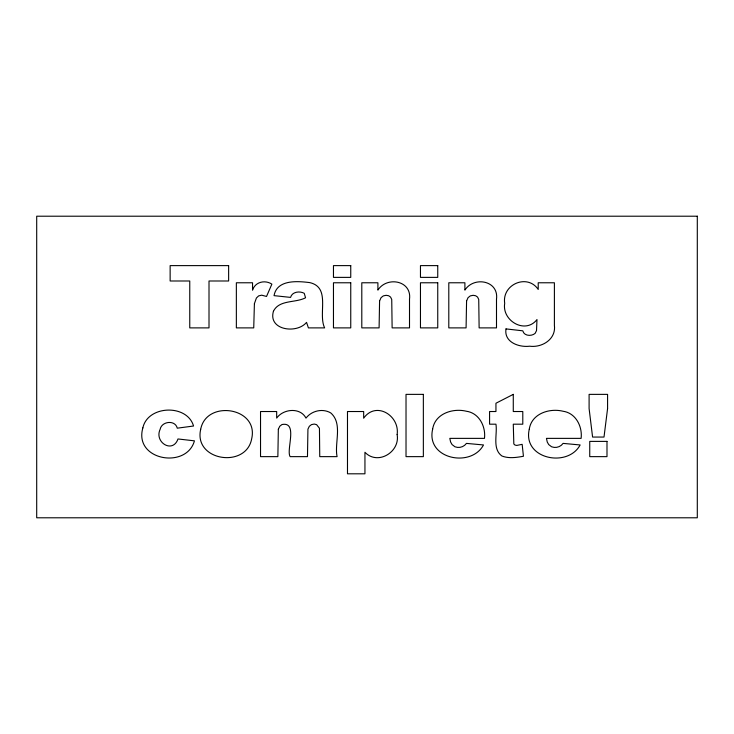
<?xml version="1.0" encoding="UTF-8"?>
<svg xmlns="http://www.w3.org/2000/svg" width="734" height="734" viewBox="0 0 734 734"><rect width="100%" height="100%" fill="white"/><g stroke="black" fill="none" stroke-linecap="round" stroke-linejoin="round"><path stroke-width="1.1" d="M506.01 328.905C503.781 342.172 518.938 347.549 529.673 346.2C542.132 347.861 556.179 339.181 554.399 325.382L554.399 282.773L538.215 282.773L538.215 289.444C527.379 273.314 501.762 284.434 504.698 303.335C501.762 320.776 525.296 334.621 536.985 319.565L536.517 330.63L535.132 333.364C531.609 336.502 524.012 336.144 522.791 330.823L506.01 328.905M397.14 434.556C400.287 452.061 377.606 465.705 364.945 452.263L364.945 473.806L347.485 473.806L347.485 411.526L363.669 411.526L363.669 418.197C376.074 400.709 399.883 415.719 397.14 434.556M254.404 303.656L253.735 327.887L236.357 327.887L236.357 282.773L252.542 282.773L252.542 290.169C255.102 281.865 265.02 279.617 271.874 284.131L266.525 296.453L261.68 295.178L258.662 295.885L256.414 297.986L254.404 303.656M432.656 429.133C425.592 458.97 471.035 468.219 483.504 444.96L466.466 443.391C463.851 447.024 459.117 448.41 454.952 446.777L452.071 444.575L450.612 442.006L449.814 438.372L484.477 438.372C485.917 426.454 479.1 412.994 466.384 411.242C452.805 407.893 434.941 413.627 432.656 429.133M529.287 429.133C522.232 458.97 567.666 468.219 580.144 444.96L563.106 443.391C560.492 447.024 555.757 448.41 551.592 446.777L548.702 444.575L547.252 442.006L546.454 438.372L581.117 438.372C582.557 426.454 575.731 412.994 563.024 411.242C549.445 407.893 531.581 413.627 529.287 429.133M200.694 429.28C193.354 460.943 246.092 468.797 251.643 438.923C259.175 407.306 206.327 399.342 200.694 429.28M142.864 427.904C133.487 460.383 186.555 469.457 194.437 440.84L177.995 438.969C172.811 453.906 154.002 442.327 160.14 429.298C161.654 421.197 175.27 419.619 177.27 428.179L193.547 426.014C187.161 403.783 147.644 405.196 142.864 427.904M379.579 301.013L379.093 327.887L361.798 327.887L361.798 282.773L377.9 282.773L377.9 290.123C386.809 276.002 412.022 280.416 409.508 299.215L409.508 327.887L392.13 327.887L391.736 299.454L390.561 297.068L388.671 295.747L386.139 295.307L383.295 295.903L381.047 297.683L379.579 301.013M466.576 301.013L466.081 327.887L448.795 327.887L448.795 282.773L464.897 282.773L464.897 290.123C473.806 276.002 499.01 280.416 496.496 299.215L496.496 327.887L479.128 327.887L478.733 299.454L477.559 297.068L475.66 295.747L473.136 295.307L470.292 295.903L468.035 297.683L466.576 301.013M278.342 429.197L277.865 456.64L260.533 456.64L260.533 411.526L276.672 411.526L276.672 418.114C283.232 408.792 300.307 407.086 305.986 418.114C311.638 410.71 322.694 408.132 330.768 412.939C342.989 423.591 334.264 443.042 337.08 456.64L319.749 456.64L319.446 428.28L316.611 424.647L314.244 424.059L311.491 424.61L309.335 426.271L307.931 429.151L307.473 456.64L290.141 456.64C285.948 450.181 298.325 421.243 281.966 424.536L279.782 426.225L278.342 429.197M607.578 408.554L604.009 437.06L592.586 437.06L589.099 408.554L589.099 394.369L607.578 394.369L607.578 408.554M273.433 311.271C267.846 330.282 296.921 334.163 306.537 322.364L308.408 327.887L324.63 327.887C317.767 313.739 331.052 287.554 309.849 282.627C297.453 281.049 276.984 279.388 274.039 295.646L290.563 297.389C292.068 291.701 299.784 290.802 304.243 293.316L305.555 297.775C295.49 303.142 279.186 299.5 273.433 311.271M513.277 394.369L495.945 403.241L495.945 411.526L489.578 411.526L489.578 424.188L495.945 424.188C497.56 434.216 492.009 448.942 501.937 456.007C508.79 458.695 516.387 457.548 523.434 456.254L522.158 444.327L516.8 445.428L515.002 445.07L513.828 443.987L513.277 424.188L522.791 424.188L522.791 411.526L513.277 411.526L513.277 394.369M697.3 216.209L36.7 216.209L36.7 517.791L697.3 517.791L697.3 216.209M228.632 265.616L170.141 265.616L170.141 280.994L189.757 280.994L189.757 327.887L209.007 327.887L209.007 280.994L228.632 280.994L228.632 265.616M350.751 265.616L333.465 265.616L333.465 277.379L350.751 277.379L350.751 265.616M437.748 265.616L420.463 265.616L420.463 277.379L437.748 277.379L437.748 265.616M350.751 282.773L333.465 282.773L333.465 327.887L350.751 327.887L350.751 282.773M437.748 282.773L420.463 282.773L420.463 327.887L437.748 327.887L437.748 282.773M423.353 394.369L406.021 394.369L406.021 456.64L423.353 456.64L423.353 394.369M606.99 441.391L589.741 441.391L589.741 456.64L606.99 456.64L606.99 441.391"/></g></svg>
